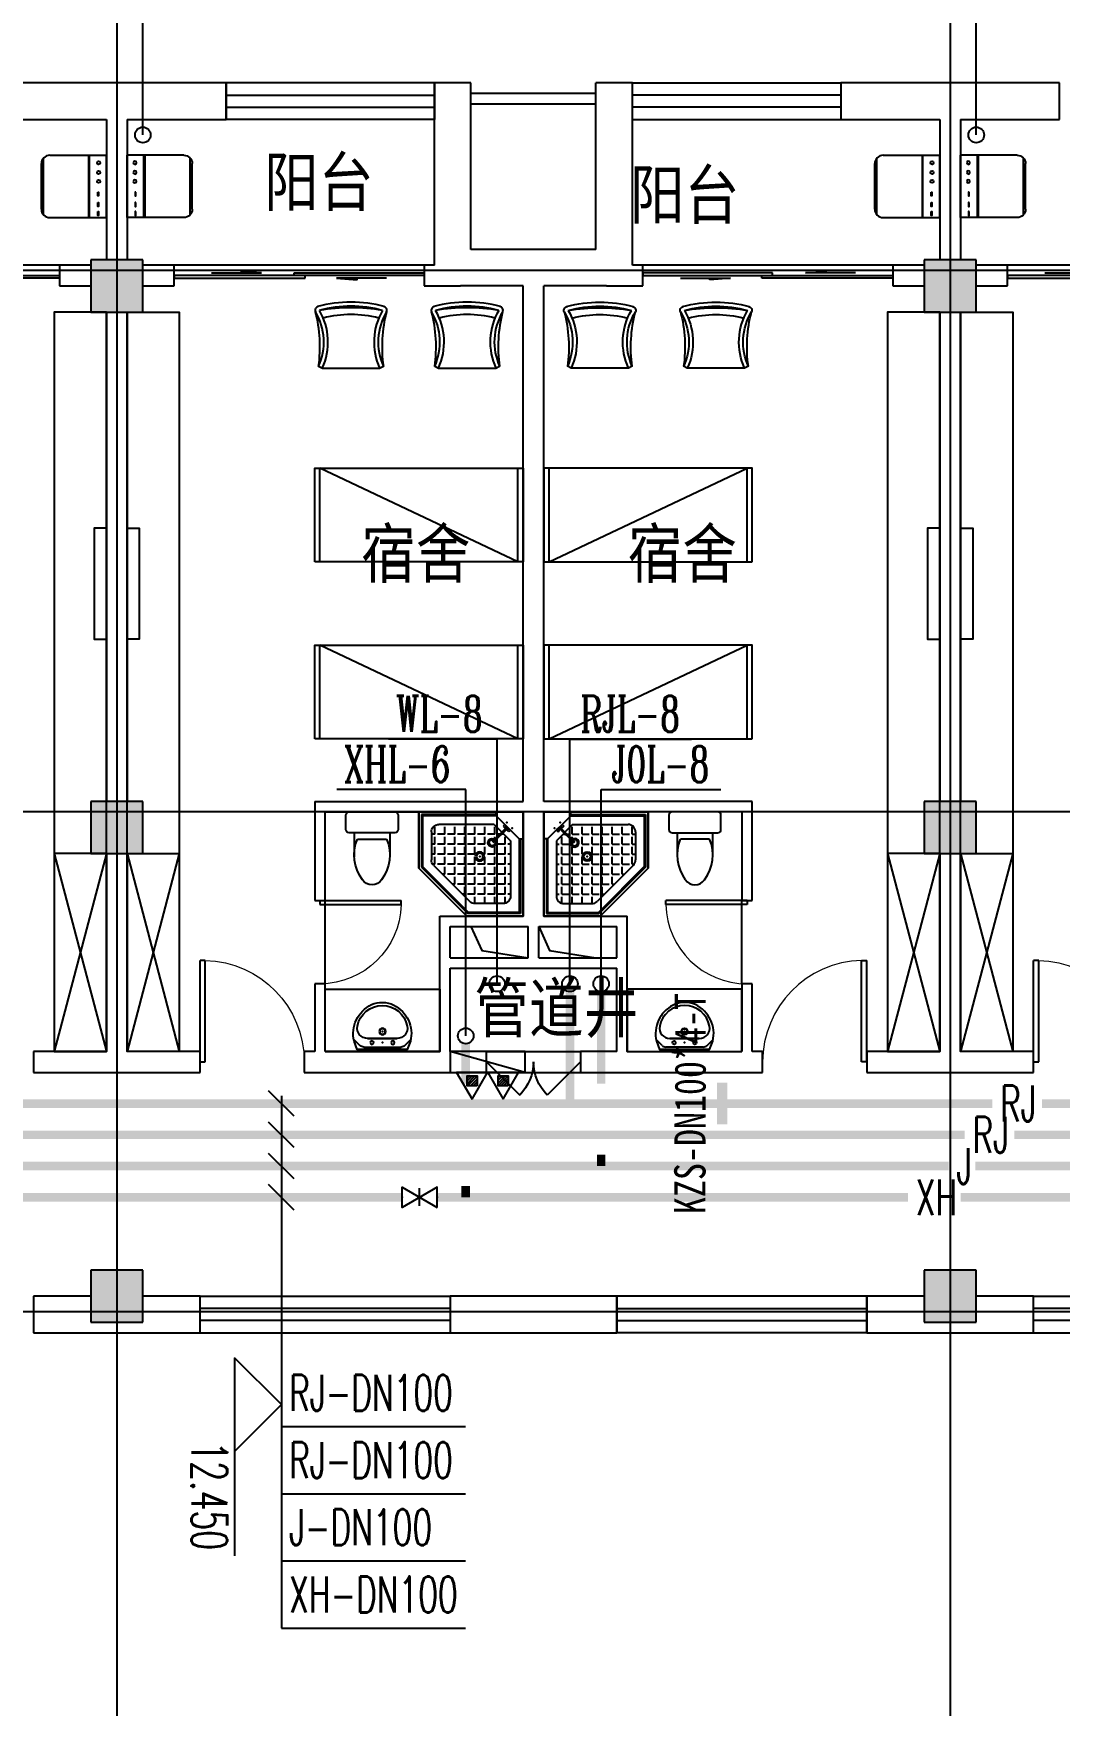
# Model space of a CAD drawing. Extents: x 0 to 2838408, y -923048 to 203859.
# Drawn here: x 2411917 to 2421767, y -624321 to -608266 of the extents above; entities that cross this region are included whole.
import ezdxf
from ezdxf.enums import TextEntityAlignment as Align

# ---------------------------------------------------------------- set-up
doc = ezdxf.new("R2010")
doc.units = 0
doc.header["$LTSCALE"] = 1000
for name, color, linetype in [('A-Fixt', 81, 'Continuous'), ('CLAYER', 7, 'Continuous'), ('COLUMN', 9, 'Continuous'), ('DIM_污水', 3, 'Continuous'), ('DIM_消防', 3, 'Continuous'), ('DIM_热给水', 3, 'Continuous'), ('DIM_给水', 3, 'Continuous'), ('DOOR_FIRE', 4, 'Continuous'), ('DOTE', 8, 'Continuous'), ('E2-栏杆', 92, 'Continuous'), ('EQUIP_灭火器', 7, 'Continuous'), ('PIPE-消防', 1, 'Continuous'), ('PIPE-热给水', 5, 'Continuous'), ('PIPE-给水', 3, 'Continuous'), ('PUB_HATCH', 8, 'Continuous'), ('PUB_TEXT', 7, 'Continuous'), ('TEXT_消防', 7, 'Continuous'), ('TEXT_热给水', 7, 'Continuous'), ('TEXT_给水', 7, 'Continuous'), ('TWT_ELEV', 3, 'Continuous'), ('VALVE_消防', 7, 'Continuous'), ('VPIPE-污水', 2, 'Continuous'), ('VPIPE-消防', 1, 'Continuous'), ('VPIPE-热给水', 5, 'Continuous'), ('VPIPE-给水', 3, 'Continuous'), ('WALL', 9, 'Continuous'), ('WINDOW', 4, 'Continuous'), ('WP_F', 1, 'Continuous'), ('XREF', 8, 'Continuous'), ('抗震支吊架', 2, 'Continuous'), ('洁具', 213, 'Continuous'), ('配景', 3, 'Continuous'), ('附件', 70, 'Continuous')]:
    doc.layers.add(name, color=color, linetype=linetype)
doc.styles.add('_TWT_DIM_ELE', font='SIMPLEX', dxfattribs={"width": 0.8, "height": 2.3, "bigfont": 'HZTXT'})
doc.styles.add('_TWT_PIPEDN', font='SIMPLEX', dxfattribs={"width": 0.8, "height": 2.3, "bigfont": 'HZTXT'})
doc.styles.add('_TWT_PIPETEXT', font='SIMPLEX', dxfattribs={"width": 0.8, "height": 2.3, "bigfont": 'HZTXT'})
doc.styles.add('_TWT_SERIAL', font='COMPLEX', dxfattribs={"width": 0.8, "height": 2.3, "bigfont": 'HZTXT'})
doc.styles.add('HZ', font='aaa等高度-单线.shx', dxfattribs={"width": 0.7, "height": 50, "bigfont": 'aaa-hztxt.shx'})
doc.styles.add('kzcad', font='', dxfattribs={"width": 0.8})
doc.styles.get("Standard").update_dxf_attribs({"font": 'geniso.shx', "bigfont": 'hztxt.shx'})
doc.styles.get('kzcad').set_extended_font_data('SimSun')

# ---------------------------------------------------------------- blocks, each defined once
blk = doc.blocks.new('$TwtSys$00000546')
h = blk.add_hatch()
h.set_pattern_fill('ANSI31', color=256, scale=200, style=0)
h.set_pattern_definition([(45, (-38543.802, -6670.83), (-17.67767, 17.67767), [])])
h.paths.add_polyline_path([(-65, 174), (65, 174), (65, 44), (-65, 44)])
for points in [[(0, 344), (-198, 0), (198, 0)], [(-65, 174), (65, 174), (65, 44), (-65, 44)]]:
    blk.add_lwpolyline(points, close=True)
blk = doc.blocks.new('A$C29581A72')
at = {"layer": '附件'}
blk.add_line((750, 200), (30, 0), dxfattribs=at)
blk.add_lwpolyline([(30, 200), (750, 200), (750, 0), (30, 0), (30, 200)], dxfattribs=at)
blk.add_solid([(750, 200), (30, 0), (750, 0), (750, 200)], dxfattribs=at)
at = {"layer": 'EQUIP_灭火器', "xscale": 0.75, "yscale": -0.75, "zscale": 0.75, "rotation": 180}
for p in [(241, 200), (539, 200)]:
    blk.add_blockref('$TwtSys$00000546', p, dxfattribs=at)
at = {"style": 'HZ', "flags": 1}
for tag in ['WHAT', 'SPEC', 'UNIT']:
    blk.add_attdef(tag, (375, 0), '', height=0.001, dxfattribs=at)
blk = doc.blocks.new('单人床')
at = {"layer": 'A-Fixt'}
for p, q in [((47774, 13973), (48674, 13973)), ((47774, 12073), (48674, 13973)), ((47774, 12073), (48674, 12073))]:
    blk.add_line(p, q, dxfattribs=at)
blk.add_lwpolyline([(47774, 14023), (48674, 14023), (48674, 12023), (47774, 12023), (47774, 14023)], dxfattribs=at)
blk = doc.blocks.new('CH_AP01')
for p, q in [((-311, 17), (-275, 0)), ((-275, 0), (275, 0)), ((275, 0), (311, 17))]:
    blk.add_line(p, q)
for centre, radius, start, end in [((-307, 555), 37.8, 100.1859, 202.8359), ((-1658, 202), 1360, 352.1659, 14.4283), ((-824, 250), 563, 335.5038, 31.0903), ((0, -579), 1213, 74.7104, 105.2896), ((0, -579), 1173, 75.0287, 104.9713), ((0, -1278), 1857, 80.611, 99.389), ((-824, 250), 603, 335.5038, 30.2691), ((0, -579), 1093, 75.8767, 104.1233), ((824, 250), 603, 149.7309, 204.4962), ((824, 250), 563, 148.9097, 204.4962), ((1658, 202), 1360, 165.5717, 187.8341), ((307, 555), 37.8, 337.1641, 79.8141)]:
    blk.add_arc(centre, radius, start, end)
blk = doc.blocks.new('A$C61295E98')
at = {"color": 3}
for p, q in [((544, 598), (0, 598)), ((0, 598), (0, 0)), ((161, 598), (161, 0)), ((170, 0), (170, 598)), ((603, 572), (603, 26)), ((624, 518), (624, 80)), ((544, 0), (0, 0))]:
    blk.add_line(p, q, dxfattribs=at)
for points in [[(82, 540), (75, 540), (75, 577), (82, 577)], [(82, 453), (75, 453), (75, 490), (82, 490)], [(82, 353), (75, 353), (75, 389), (82, 389)]]:
    blk.add_lwpolyline(points, close=True, dxfattribs=at)
for centre in [(74, 250), (74, 164), (74, 71)]:
    blk.add_circle(centre, 15.7, dxfattribs=at)
for centre, start, end in [((544, 518), 360, 90), ((544, 80), 270, 0)]:
    blk.add_arc(centre, 80, start, end, dxfattribs=at)
blk = doc.blocks.new('宿舍')
at = {"layer": 'A-Fixt'}
for p, q in [((47854, 13802), (48354, 15702)), ((48354, 13802), (47854, 15702)), ((47854, 13802), (48354, 13802))]:
    blk.add_line(p, q, dxfattribs=at)
for points in [[(47854, 8602), (48354, 8602), (48354, 15702), (47854, 15702)], [(47854, 10676), (47970, 10676), (47970, 11743), (47854, 11743)]]:
    blk.add_lwpolyline(points, close=True, dxfattribs=at)
at = {"xscale": -1, "rotation": 90}
for p in [(63677, 60475), (63677, 58775)]:
    blk.add_blockref('单人床', p, dxfattribs=at)
at = {"layer": 'A-Fixt', "xscale": -1, "rotation": 180}
for p in [(50002, 9140), (51117, 9140)]:
    blk.add_blockref('CH_AP01', p, dxfattribs=at)
at = {"layer": '配景', "color": 252}
blk.add_blockref('A$C61295E98', (47854, 7097), dxfattribs=at)
blk = doc.blocks.new('1F平面-CAD导入_dwg_Drawing4_t3_dwg_$plan$00001613-474159-1F-927810-1F')
at = {"layer": '洁具'}
for p, q in [((-200, 170), (-430, 170)), ((-30, 250), (-170, 250)), ((-260, -140), (-260, 140)), ((-200, -170), (-200, -220)), ((-170, -250), (-30, -250))]:
    blk.add_line(p, q, dxfattribs=at)
for points in [[(-200, 220), (-200, 170), (-200, -170), (-430, -170)], [(0, -220), (0, 220)]]:
    blk.add_lwpolyline(points, dxfattribs=at)
for centre, radius, start, end in [((-413, -227), 398, 67.4505, 126.6381), ((-170, 220), 30, 90, 180), ((-30, 220), 30, 0, 90), ((-590, 0), 110, 123.4509, 236.5491), ((-413, 227), 398, 233.3619, 292.5495), ((-170, -220), 30, 180, 270), ((-30, -220), 30, 270, 0)]:
    blk.add_arc(centre, radius, start, end, dxfattribs=at)
blk = doc.blocks.new('$lvtry$00000169')
at = {"color": 0}
for p, q in [((259, -36), (259, 0)), ((259, -36), (36, -259)), ((276, -120), (120, -276)), ((144, -151), (291, -298)), ((151, -144), (298, -291)), ((259, -24), (976, -24)), ((259, -36), (964, -36)), ((270, -213), (270, -143)), ((276, -120), (808, -120)), ((366, -213), (366, -143)), ((462, -213), (462, -143)), ((558, -213), (558, -143)), ((655, -213), (655, -143)), ((751, -213), (751, -143)), ((847, -213), (847, -143)), ((964, -36), (976, -24)), ((964, -36), (964, -525)), ((976, -24), (976, -530)), ((36, -259), (0, -259)), ((24, -259), (24, -976)), ((36, -259), (36, -964)), ((120, -276), (120, -808)), ((120, -309), (147, -309)), ((173, -309), (173, -239)), ((173, -309), (243, -309)), ((183, -213), (205, -213)), ((220, -213), (243, -213)), ((270, -213), (340, -213)), ((270, -263), (270, -239)), ((334, -309), (340, -309)), ((366, -213), (436, -213)), ((366, -309), (366, -239)), ((366, -309), (436, -309)), ((462, -213), (532, -213)), ((462, -309), (462, -239)), ((462, -309), (532, -309)), ((558, -213), (628, -213)), ((558, -309), (558, -239)), ((558, -309), (628, -309)), ((655, -213), (725, -213)), ((655, -309), (655, -239)), ((655, -309), (725, -309)), ((751, -213), (821, -213)), ((751, -309), (751, -239)), ((751, -309), (821, -309)), ((847, -213), (880, -213)), ((847, -309), (847, -239)), ((847, -309), (880, -309)), ((880, -192), (880, -460)), ((120, -405), (147, -405)), ((173, -405), (173, -335)), ((173, -405), (243, -405)), ((173, -501), (173, -431)), ((270, -405), (270, -335)), ((270, -405), (340, -405)), ((270, -501), (270, -431)), ((366, -405), (366, -335)), ((366, -405), (379, -405)), ((366, -501), (366, -431)), ((462, -405), (462, -335)), ((462, -405), (532, -405)), ((462, -501), (462, -431)), ((558, -405), (558, -335)), ((558, -405), (628, -405)), ((558, -501), (558, -431)), ((655, -405), (655, -335)), ((655, -405), (725, -405)), ((655, -501), (655, -431)), ((751, -405), (751, -335)), ((751, -405), (821, -405)), ((751, -501), (751, -431)), ((847, -405), (847, -335)), ((847, -405), (880, -405)), ((847, -501), (847, -431)), ((120, -501), (147, -501)), ((120, -598), (147, -598)), ((173, -501), (243, -501)), ((173, -598), (173, -528)), ((173, -598), (243, -598)), ((173, -694), (173, -624)), ((270, -501), (340, -501)), ((270, -598), (270, -528)), ((270, -598), (340, -598)), ((270, -694), (270, -624)), ((366, -501), (436, -501)), ((366, -598), (366, -528)), ((366, -598), (436, -598)), ((366, -694), (366, -624)), ((462, -501), (532, -501)), ((462, -598), (462, -528)), ((462, -598), (532, -598)), ((462, -694), (462, -624)), ((859, -511), (511, -859)), ((964, -525), (525, -964)), ((976, -530), (530, -976)), ((558, -501), (628, -501)), ((558, -598), (558, -528)), ((558, -598), (628, -598)), ((558, -694), (558, -624)), ((655, -501), (725, -501)), ((655, -598), (655, -528)), ((655, -598), (725, -598)), ((655, -694), (655, -624)), ((751, -501), (821, -501)), ((751, -598), (751, -528)), ((751, -598), (773, -598)), ((847, -501), (867, -501)), ((964, -525), (976, -530)), ((120, -694), (147, -694)), ((120, -790), (147, -790)), ((173, -694), (243, -694)), ((173, -790), (173, -720)), ((173, -790), (243, -790)), ((270, -694), (340, -694)), ((270, -790), (270, -720)), ((270, -790), (340, -790)), ((366, -694), (436, -694)), ((366, -790), (366, -720)), ((366, -790), (436, -790)), ((462, -694), (532, -694)), ((462, -790), (462, -720)), ((462, -790), (532, -790)), ((558, -694), (628, -694)), ((558, -790), (558, -720)), ((558, -790), (580, -790)), ((655, -694), (676, -694)), ((173, -878), (173, -816)), ((192, -880), (460, -880)), ((270, -880), (270, -816)), ((366, -880), (366, -816)), ((462, -880), (462, -816)), ((36, -964), (24, -976)), ((24, -976), (530, -976)), ((36, -964), (525, -964)), ((525, -964), (530, -976))]:
    blk.add_line(p, q, dxfattribs=at)
blk.add_lwpolyline([(0, 0), (0, -1000), (540, -1000), (1000, -540), (1000, 0)], close=True)
for points in [[(0, 0), (0, -1000)], [(0, 0), (1000, 0)], [(1000, 0), (1000, -540)], [(190, -136), (178, -148), (162, -132), (174, -121)], [(136, -190), (148, -178), (132, -162), (121, -174)], [(1000, -540), (540, -1000)], [(0, -1000), (540, -1000)]]:
    blk.add_lwpolyline(points, close=True, dxfattribs=at)
for radius in [43.8, 31.1]:
    blk.add_circle((416, -428), radius, dxfattribs=at)
for centre, radius, start, end in [((808, -192), 72, 0, 90), ((296, -296), 40.6, 142.583, 128.4197), ((296, -296), 28.6, 145.828, 125.6599), ((808, -460), 72, 315, 0), ((192, -808), 72, 180, 270), ((460, -808), 72, 270, 315)]:
    blk.add_arc(centre, radius, start, end, dxfattribs=at)
for p in [(103, -156, 0), (156, -102, 0), (416, -428, 0)]:
    blk.add_point(p, dxfattribs=at)
blk = doc.blocks.new('$lvtry$00000178')
at = {"color": 0}
for p, q in [((-238, 0), (238, 0)), ((-214, -36), (-272, -91)), ((-180, -23), (180, -23)), ((-142, -105), (140, -105)), ((140, -105), (-142, -105)), ((216, -37), (268, -91))]:
    blk.add_line(p, q, dxfattribs=at)
blk.add_lwpolyline([(-104, -430, 0.224698), (110, -425, 0.348046), (269, -79), (239, 0), (-241, 0), (-271, -79, 0.356844)], format="xyb", close=True, dxfattribs=at)
for centre, radius in [((-100, -65), 16.3), ((1, -172), 31.6), ((100, -65), 16.3)]:
    blk.add_circle(centre, radius, dxfattribs=at)
at = {"color": 0, "lineweight": 13}
blk.add_circle((1, -172), 23, dxfattribs=at)
at = {"color": 0}
for centre, radius, start, end in [((-142, -205), 100, 90, 190.5602), ((-180, -73), 50, 90, 133.181), ((140, -205), 100, 349.4398, 90), ((180, -73), 50, 44.5607, 90), ((-1, -179), 243, 190.5602, 349.4398)]:
    blk.add_arc(centre, radius, start, end, dxfattribs=at)
for p in [(0, -65), (1, -172)]:
    blk.add_point(p, dxfattribs=at)
blk = doc.blocks.new('A$C70365C93')
at = {"layer": '洁具'}
blk.add_lwpolyline([(-1900, 2300), (-1900, 1700), (-800, 1700), (-800, 2300)], close=True, dxfattribs=at)
blk.add_blockref('$lvtry$00000178', (-1350, 2280), dxfattribs=at)
at = {"layer": '洁具', "rotation": 180}
blk.add_blockref('$lvtry$00000169', (0, 0), dxfattribs=at)
at = {"layer": '洁具', "extrusion": (0, 0, -1), "xscale": -1, "zscale": -1, "rotation": 90}
blk.add_blockref('1F平面-CAD导入_dwg_Drawing4_t3_dwg_$plan$00001613-474159-1F-927810-1F', (1450, 0), dxfattribs=at)
blk = doc.blocks.new('$WINLIB2D$00000001')
at = {"color": 0}
for points in [[(-0.5, 0.5), (-0.5, -0.5)], [(-0.5, 0.5), (0.5, 0.5)], [(0.5, -0.5), (0.5, 0.5)], [(0.5, 0.1667), (-0.5, 0.1667)], [(0.5, -0.1667), (-0.5, -0.1667)], [(-0.5, -0.5), (0.5, -0.5)]]:
    blk.add_lwpolyline(points, dxfattribs=at)
blk = doc.blocks.new('$DorLib2D$00000131')
at = {"color": 0, "linetype": 'Continuous'}
for p, q in [((0.15, 0.125), (0.2319, 0.1973)), ((0.2319, 0.1973), (0.2319, 0.125)), ((-0.5, 0.125), (-0.5, 0)), ((0.0192, 0.125), (-0.5, 0.125)), ((0.0192, 0), (0.0192, 0.125)), ((0.35, 0.125), (0.15, 0.125)), ((-0.5, 0), (0.0192, 0)), ((-0.024, 0), (0.5, 0)), ((-0.024, -0.125), (-0.024, 0)), ((0.5, 0), (0.5, -0.125)), ((-0.35, -0.125), (-0.15, -0.125)), ((-0.2319, -0.1973), (-0.2319, -0.125)), ((-0.15, -0.125), (-0.2319, -0.1973)), ((0.5, -0.125), (-0.024, -0.125))]:
    blk.add_line(p, q, dxfattribs=at)
blk = doc.blocks.new('$DorLib2D$00000116')
at = {"color": 0}
for p, q in [((-0.5, 0), (-0.146, 0.354)), ((0.5, 0), (0.146, 0.354))]:
    blk.add_line(p, q, dxfattribs=at)
for centre, start, end in [((-0.5, 0), 0, 45), ((0.5, 0), 135, 180)]:
    blk.add_arc(centre, 0.5, start, end, dxfattribs=at)
blk = doc.blocks.new('$DorLib2D$00000001')
for p, q in [((0.45, 0.975), (0.5, 0.975)), ((0.45, 0), (0.45, 0.975)), ((0.5, 0), (0.5, 0.975)), ((0.5, 0), (0.45, 0))]:
    blk.add_line(p, q)
at = {"lineweight": 13}
blk.add_arc((0.475, 0), 0.975, 91.4693, 180, dxfattribs=at)
blk = doc.blocks.new('4F1')
at = {"layer": 'PUB_HATCH'}
for points in [[(2412966.7, -610441.3), (2412466.7, -610441.3), (2412466.7, -610941.3), (2412966.7, -610941.3)], [(2420966.7, -610441.3), (2420466.7, -610441.3), (2420466.7, -610941.3), (2420966.7, -610941.3)], [(2412966.7, -615641.3), (2412466.7, -615641.3), (2412466.7, -616141.3), (2412966.7, -616141.3)], [(2420966.7, -615641.3), (2420466.7, -615641.3), (2420466.7, -616141.3), (2420966.7, -616141.3)], [(2412966.7, -620141.3), (2412466.7, -620141.3), (2412466.7, -620641.3), (2412966.7, -620641.3)], [(2420966.7, -620141.3), (2420466.7, -620141.3), (2420466.7, -620641.3), (2420966.7, -620641.3)]]:
    blk.add_hatch(color=256, dxfattribs=at).paths.add_polyline_path(points)
for points in [[(2416116.7, -616841.3), (2416220.3, -617071.5), (2416666.7, -617141.3)], [(2416766.7, -616841.3), (2416870.3, -617071.5), (2417316.7, -617141.3)]]:
    blk.add_lwpolyline(points)
at = {"layer": 'COLUMN'}
for p, q in [((2412966.7, -610441.3), (2412466.7, -610441.3)), ((2412466.7, -610441.3), (2412466.7, -610941.3)), ((2412966.7, -610941.3), (2412966.7, -610441.3)), ((2420966.7, -610441.3), (2420466.7, -610441.3)), ((2420466.7, -610441.3), (2420466.7, -610941.3)), ((2420966.7, -610941.3), (2420966.7, -610441.3)), ((2412466.7, -610941.3), (2412966.7, -610941.3)), ((2420466.7, -610941.3), (2420966.7, -610941.3)), ((2412966.7, -615641.3), (2412466.7, -615641.3)), ((2412466.7, -615641.3), (2412466.7, -616141.3)), ((2412966.7, -616141.3), (2412966.7, -615641.3)), ((2420966.7, -615641.3), (2420466.7, -615641.3)), ((2420466.7, -615641.3), (2420466.7, -616141.3)), ((2420966.7, -616141.3), (2420966.7, -615641.3)), ((2412466.7, -616141.3), (2412966.7, -616141.3)), ((2420466.7, -616141.3), (2420966.7, -616141.3)), ((2412966.7, -620141.3), (2412466.7, -620141.3)), ((2412466.7, -620141.3), (2412466.7, -620641.3)), ((2412966.7, -620641.3), (2412966.7, -620141.3)), ((2420966.7, -620141.3), (2420466.7, -620141.3)), ((2420466.7, -620141.3), (2420466.7, -620641.3)), ((2420966.7, -620641.3), (2420966.7, -620141.3)), ((2412466.7, -620641.3), (2412966.7, -620641.3)), ((2420466.7, -620641.3), (2420966.7, -620641.3))]:
    blk.add_line(p, q, dxfattribs=at)
at = {"layer": 'DOOR_FIRE'}
for p, q in [((2416266.7, -618041.3), (2417166.7, -618041.3)), ((2416266.7, -618241.3), (2417166.7, -618241.3))]:
    blk.add_line(p, q, dxfattribs=at)
at = {"layer": 'DOTE'}
for p, q in [((2412716.7, -606941.3), (2412716.7, -690141.3)), ((2420716.7, -606941.3), (2420716.7, -690141.3)), ((2453916.7, -610541.3), (2343216.7, -610541.3)), ((2453916.7, -610541.3), (2343216.7, -610541.3)), ((2453916.7, -615741.3), (2343216.7, -615741.3)), ((2453916.7, -620541.3), (2343216.7, -620541.3))]:
    blk.add_line(p, q, dxfattribs=at)
at = {"layer": 'E2-栏杆'}
for points in [[(2416116.7, -608841.3), (2417316.7, -608841.3)], [(2416116.7, -608941.3), (2417316.7, -608941.3)]]:
    blk.add_lwpolyline(points, dxfattribs=at)
at = {"layer": 'WALL'}
for p, q in [((2412716.7, -608741.3), (2411666.7, -608741.3)), ((2413766.7, -608741.3), (2412716.7, -608741.3)), ((2413766.7, -609091.3), (2413766.7, -608741.3)), ((2416116.7, -608741.3), (2415766.7, -608741.3)), ((2415766.7, -608741.3), (2415766.7, -609091.3)), ((2416116.7, -610341.3), (2416116.7, -608741.3)), ((2417666.7, -608741.3), (2417316.7, -608741.3)), ((2417316.7, -610341.3), (2417316.7, -608741.3)), ((2417666.7, -609091.3), (2417666.7, -608741.3)), ((2420716.7, -608741.3), (2419666.7, -608741.3)), ((2419666.7, -608741.3), (2419666.7, -609091.3)), ((2421766.7, -608741.3), (2420716.7, -608741.3)), ((2421766.7, -609091.3), (2421766.7, -608741.3)), ((2411666.7, -609091.3), (2412616.7, -609091.3)), ((2412616.7, -609091.3), (2412616.7, -610441.3)), ((2412816.7, -609091.3), (2413766.7, -609091.3)), ((2412816.7, -609091.3), (2412816.7, -610441.3)), ((2415766.7, -610491.3), (2415766.7, -609091.3)), ((2417666.7, -610491.3), (2417666.7, -609091.3)), ((2419666.7, -609091.3), (2420616.7, -609091.3)), ((2420616.7, -609091.3), (2420616.7, -610441.3)), ((2420816.7, -609091.3), (2421766.7, -609091.3)), ((2420816.7, -609091.3), (2420816.7, -610441.3)), ((2416716.7, -610341.3), (2416116.7, -610341.3)), ((2417316.7, -610341.3), (2416716.7, -610341.3)), ((2412466.7, -610491.3), (2412166.7, -610491.3)), ((2412166.7, -610491.3), (2412166.7, -610691.3)), ((2413266.7, -610491.3), (2412966.7, -610491.3)), ((2413266.7, -610691.3), (2413266.7, -610491.3)), ((2415766.7, -610491.3), (2415666.7, -610491.3)), ((2415666.7, -610491.3), (2415666.7, -610691.3)), ((2417766.7, -610491.3), (2417666.7, -610491.3)), ((2417766.7, -610691.3), (2417766.7, -610491.3)), ((2420466.7, -610491.3), (2420166.7, -610491.3)), ((2420166.7, -610491.3), (2420166.7, -610691.3)), ((2421266.7, -610491.3), (2420966.7, -610491.3)), ((2421266.7, -610691.3), (2421266.7, -610491.3)), ((2412166.7, -610691.3), (2412466.7, -610691.3)), ((2412966.7, -610691.3), (2413266.7, -610691.3)), ((2415666.7, -610691.3), (2416016.7, -610691.3)), ((2416616.7, -610691.3), (2416016.7, -610691.3)), ((2416616.7, -615641.3), (2416616.7, -610691.3)), ((2417416.7, -610691.3), (2416816.7, -610691.3)), ((2416816.7, -615641.3), (2416816.7, -610691.3)), ((2417416.7, -610691.3), (2417766.7, -610691.3)), ((2420166.7, -610691.3), (2420466.7, -610691.3)), ((2420966.7, -610691.3), (2421266.7, -610691.3)), ((2412616.7, -610941.3), (2412616.7, -615641.3)), ((2412816.7, -610941.3), (2412816.7, -615641.3)), ((2420616.7, -610941.3), (2420616.7, -615641.3)), ((2420816.7, -610941.3), (2420816.7, -615641.3)), ((2414616.7, -615641.3), (2416616.7, -615641.3)), ((2414616.7, -615641.3), (2414616.7, -616591.3)), ((2418816.7, -615641.3), (2416816.7, -615641.3)), ((2418816.7, -616591.3), (2418816.7, -615641.3)), ((2414716.7, -615741.3), (2416616.7, -615741.3)), ((2414716.7, -616591.3), (2414716.7, -615741.3)), ((2416616.7, -616741.3), (2416616.7, -615741.3)), ((2416816.7, -616741.3), (2416816.7, -615741.3)), ((2418716.7, -615741.3), (2416816.7, -615741.3)), ((2418716.7, -615741.3), (2418716.7, -616591.3)), ((2412616.7, -616141.3), (2412616.7, -618041.3)), ((2412816.7, -616141.3), (2412816.7, -618041.3)), ((2420616.7, -616141.3), (2420616.7, -618041.3)), ((2420816.7, -616141.3), (2420816.7, -618041.3)), ((2414616.7, -616591.3), (2414716.7, -616591.3)), ((2418716.7, -616591.3), (2418816.7, -616591.3)), ((2415816.7, -616741.3), (2416616.7, -616741.3)), ((2415816.7, -617241.3), (2415816.7, -616741.3)), ((2416816.7, -616741.3), (2417616.7, -616741.3)), ((2417616.7, -617241.3), (2417616.7, -616741.3)), ((2415916.7, -616841.3), (2416666.7, -616841.3)), ((2415916.7, -617141.3), (2415916.7, -616841.3)), ((2416666.7, -617141.3), (2416666.7, -616841.3)), ((2416766.7, -616841.3), (2417516.7, -616841.3)), ((2416766.7, -617141.3), (2416766.7, -616841.3)), ((2417516.7, -617141.3), (2417516.7, -616841.3)), ((2415916.7, -617141.3), (2416666.7, -617141.3)), ((2416766.7, -617141.3), (2417516.7, -617141.3)), ((2415816.7, -618041.3), (2415816.7, -617241.3)), ((2415916.7, -617241.3), (2416716.7, -617241.3)), ((2415916.7, -618041.3), (2415916.7, -617241.3)), ((2416716.7, -617241.3), (2417516.7, -617241.3)), ((2417516.7, -618041.3), (2417516.7, -617241.3)), ((2417616.7, -618041.3), (2417616.7, -617241.3)), ((2414716.7, -617391.3), (2414616.7, -617391.3)), ((2414616.7, -617391.3), (2414616.7, -618041.3)), ((2414716.7, -618041.3), (2414716.7, -617391.3)), ((2418816.7, -617391.3), (2418716.7, -617391.3)), ((2418716.7, -617391.3), (2418716.7, -618041.3)), ((2418816.7, -618041.3), (2418816.7, -617391.3)), ((2412616.7, -618041.3), (2411916.7, -618041.3)), ((2411916.7, -618041.3), (2411916.7, -618241.3)), ((2413516.7, -618041.3), (2412816.7, -618041.3)), ((2413516.7, -618241.3), (2413516.7, -618041.3)), ((2414616.7, -618041.3), (2414516.7, -618041.3)), ((2414516.7, -618041.3), (2414516.7, -618241.3)), ((2414716.7, -618041.3), (2415816.7, -618041.3)), ((2416266.7, -618041.3), (2415916.7, -618041.3)), ((2416266.7, -618241.3), (2416266.7, -618041.3)), ((2417516.7, -618041.3), (2417166.7, -618041.3)), ((2417166.7, -618041.3), (2417166.7, -618241.3)), ((2417616.7, -618041.3), (2418716.7, -618041.3)), ((2418916.7, -618041.3), (2418816.7, -618041.3)), ((2418916.7, -618241.3), (2418916.7, -618041.3)), ((2420616.7, -618041.3), (2419916.7, -618041.3)), ((2419916.7, -618041.3), (2419916.7, -618241.3)), ((2421516.7, -618041.3), (2420816.7, -618041.3)), ((2421516.7, -618241.3), (2421516.7, -618041.3)), ((2411916.7, -618241.3), (2412716.7, -618241.3)), ((2412716.7, -618241.3), (2413516.7, -618241.3)), ((2414516.7, -618241.3), (2414616.7, -618241.3)), ((2414616.7, -618241.3), (2415816.7, -618241.3)), ((2415816.7, -618241.3), (2416266.7, -618241.3)), ((2417166.7, -618241.3), (2417616.7, -618241.3)), ((2417616.7, -618241.3), (2418816.7, -618241.3)), ((2418816.7, -618241.3), (2418916.7, -618241.3)), ((2419916.7, -618241.3), (2420716.7, -618241.3)), ((2420716.7, -618241.3), (2421516.7, -618241.3)), ((2412466.7, -620391.3), (2411916.7, -620391.3)), ((2411916.7, -620391.3), (2411916.7, -620741.3)), ((2413516.7, -620391.3), (2412966.7, -620391.3)), ((2413516.7, -620741.3), (2413516.7, -620391.3)), ((2417516.7, -620391.3), (2415916.7, -620391.3)), ((2415916.7, -620391.3), (2415916.7, -620741.3)), ((2417516.7, -620741.3), (2417516.7, -620391.3)), ((2420466.7, -620391.3), (2419916.7, -620391.3)), ((2419916.7, -620391.3), (2419916.7, -620741.3)), ((2421516.7, -620391.3), (2420966.7, -620391.3)), ((2421516.7, -620741.3), (2421516.7, -620391.3)), ((2411916.7, -620741.3), (2412716.7, -620741.3)), ((2412716.7, -620741.3), (2413516.7, -620741.3)), ((2415916.7, -620741.3), (2417516.7, -620741.3)), ((2419916.7, -620741.3), (2420716.7, -620741.3)), ((2420716.7, -620741.3), (2421516.7, -620741.3))]:
    blk.add_line(p, q, dxfattribs=at)
at = {"layer": 'WINDOW'}
for p, q in [((2412166.7, -610491.3), (2409766.7, -610491.3)), ((2415666.7, -610491.3), (2413266.7, -610491.3)), ((2420166.7, -610491.3), (2417766.7, -610491.3)), ((2423666.7, -610491.3), (2421266.7, -610491.3)), ((2414716.7, -617391.3), (2414716.7, -616591.3)), ((2418716.7, -617391.3), (2418716.7, -616591.3))]:
    blk.add_line(p, q, dxfattribs=at)
at = {"rotation": 180}
for name, p in [('宿舍', (2460470.6, -602339.6)), ('宿舍', (2468470.6, -602339.6)), ('A$C70365C93', (2416816.7, -615741.3))]:
    blk.add_blockref(name, p, dxfattribs=at)
at = {"xscale": -1, "rotation": 180}
for name, p in [('宿舍', (2364962.9, -602339.6)), ('宿舍', (2372962.9, -602339.6)), ('A$C70365C93', (2416616.7, -615741.3))]:
    blk.add_blockref(name, p, dxfattribs=at)
at = {"layer": 'DOOR_FIRE', "xscale": 900, "yscale": -900, "zscale": 200}
blk.add_blockref('$DorLib2D$00000116', (2416716.7, -618141.3), dxfattribs=at)
at = {"layer": 'WINDOW'}
for name, p, xscale, yscale, zscale, rotation in [('$WINLIB2D$00000001', (2414766.7, -608916.3), 2000, 350, 2000, 180), ('$DorLib2D$00000131', (2410966.7, -610591.3), -2400, -200, -2400, 180), ('$DorLib2D$00000131', (2414466.7, -610591.3), 2400, -200, 2400, 180), ('$DorLib2D$00000131', (2418966.7, -610591.3), -2400, -200, -2400, 180), ('$DorLib2D$00000131', (2422466.7, -610591.3), 2400, -200, 2400, 180), ('$DorLib2D$00000001', (2414666.7, -616991.3), 800, -800, 800, 90), ('$DorLib2D$00000001', (2418766.7, -616991.3), 800, 800, 800, 90)]:
    blk.add_blockref(name, p, dxfattribs=dict(at, xscale=xscale, yscale=yscale, zscale=zscale, rotation=rotation))
for name, p, xscale, yscale, zscale in [('$WINLIB2D$00000001', (2418666.7, -608916.3), 2000, -350, 2000), ('$DorLib2D$00000001', (2414016.7, -618141.3), -1000, 1000, -1000), ('$DorLib2D$00000001', (2419416.7, -618141.3), 1000, 1000, 1000), ('$DorLib2D$00000001', (2422016.7, -618141.3), -1000, 1000, -1000), ('$WINLIB2D$00000001', (2414716.7, -620566.3), 2400, -350, 2400), ('$WINLIB2D$00000001', (2418716.7, -620566.3), -2400, -350, -2400), ('$WINLIB2D$00000001', (2422716.7, -620566.3), 2400, -350, 2400)]:
    blk.add_blockref(name, p, dxfattribs=dict(at, xscale=xscale, yscale=yscale, zscale=zscale))
at = {"layer": 'CLAYER'}
blk.add_text('管道井', height=525, dxfattribs=at).set_placement((2416149.1, -617904.3))
at = {"layer": 'PUB_TEXT'}
for s, p in [('阳台', (2414131.5, -609973.2)), ('阳台', (2417643.2, -610095.4)), ('宿舍', (2415062.1, -613541)), ('宿舍', (2417620.8, -613541))]:
    blk.add_text(s, height=525, dxfattribs=at).set_placement(p)
blk = doc.blocks.new('$VALVE$00000296')
for points in [[(-125, 72), (-125, -72), (125, 72), (125, -72), (-125, 72)], [(0, 60), (0, -64)]]:
    blk.add_lwpolyline(points)
for p in [(-125, 0), (125, 0)]:
    blk.add_point(p)

msp = doc.modelspace()

# ---------------------------------------------------------------- linework, layer by layer
at = {"layer": 'DIM_污水', "linetype": 'ByBlock'}
for p, q in [((2412966.7, -609241.3), (2412966.7, -607813.2)), ((2420966.7, -609241.3), (2420966.7, -607813.2))]:
    msp.add_line(p, q, dxfattribs=at)
at = {"layer": 'DIM_污水'}
for p, q in [((2416366.7, -615041.3), (2415326.6, -615041.3)), ((2416366.7, -617391.3), (2416366.7, -615041.3))]:
    msp.add_line(p, q, dxfattribs=at)
at = {"layer": 'DIM_消防'}
for p, q in [((2416066.7, -615524.3), (2414829.6, -615524.3)), ((2416066.7, -617891.3), (2416066.7, -615524.3))]:
    msp.add_line(p, q, dxfattribs=at)
at = {"layer": 'DIM_热给水'}
for p, q in [((2417066.7, -617391.3), (2417066.7, -615041.3)), ((2417066.7, -615041.3), (2418234, -615041.3))]:
    msp.add_line(p, q, dxfattribs=at)
at = {"layer": 'DIM_热给水', "linetype": 'ByBlock'}
for p, q in [((2414418.6, -618663.3), (2414174.6, -618419.3)), ((2414296.6, -618466.3), (2414296.6, -621642)), ((2414418.6, -618963.3), (2414174.6, -618719.3)), ((2414418.6, -619263.3), (2414174.6, -619019.3)), ((2414418.6, -619563.3), (2414174.6, -619319.3)), ((2414296.6, -621642), (2416064.4, -621642)), ((2414296.6, -621642), (2414296.6, -623577)), ((2414296.6, -622287), (2416064.4, -622287)), ((2414296.6, -622932), (2416064.4, -622932)), ((2414296.6, -623577), (2416064.4, -623577))]:
    msp.add_line(p, q, dxfattribs=at)
at = {"layer": 'DIM_给水'}
for p, q in [((2417366.7, -617391.3), (2417366.7, -615524.3)), ((2417366.7, -615524.3), (2418514.2, -615524.3))]:
    msp.add_line(p, q, dxfattribs=at)
at = {"layer": 'PIPE-消防', "ltscale": 1.5, "const_width": 82.5}
for points in [[(2416066.7, -617966.3), (2416066.7, -618350)], [(2416066.7, -619332.5), (2416066.7, -619441.3)], [(2415454.7, -619441.3), (2410615.1, -619441.3)], [(2416066.7, -619441.3), (2415792.2, -619441.3)], [(2420311, -619441.3), (2416066.7, -619441.3)], [(2432327.4, -619441.3), (2420818.5, -619441.3)]]:
    msp.add_lwpolyline(points, dxfattribs=at)
at = {"layer": 'PIPE-热给水', "ltscale": 1.5, "const_width": 82.5}
for points in [[(2417066.7, -617466.3), (2417066.7, -618541.3)], [(2417066.7, -618541.3), (2411182.5, -618541.3)], [(2421120.8, -618541.3), (2417066.7, -618541.3)], [(2425066.7, -618541.3), (2421596.7, -618541.3)], [(2420856.1, -618841.3), (2410988.1, -618841.3)], [(2434838.1, -618841.3), (2421332.1, -618841.3)]]:
    msp.add_lwpolyline(points, dxfattribs=at)
at = {"layer": 'PIPE-给水', "ltscale": 1.5, "const_width": 82.5}
for points in [[(2417366.7, -617466.3), (2417366.7, -618350)], [(2417366.7, -619032.5), (2417366.7, -619141.3)], [(2417366.7, -619141.3), (2410683.3, -619141.3)], [(2420701.8, -619141.3), (2417366.7, -619141.3)], [(2425366.7, -619141.3), (2420957, -619141.3)]]:
    msp.add_lwpolyline(points, dxfattribs=at)
at = {"layer": 'TWT_ELEV', "linetype": 'ByBlock'}
for p, q in [((2414296.6, -621432), (2413846.6, -620982)), ((2413846.6, -620982), (2413846.6, -622882.9)), ((2414296.6, -621267.8), (2414296.6, -621882)), ((2414296.6, -621432), (2413846.6, -621882))]:
    msp.add_line(p, q, dxfattribs=at)
at = {"layer": 'VPIPE-污水'}
for centre in [(2412966.7, -609241.3), (2420966.7, -609241.3), (2416366.7, -617391.3)]:
    msp.add_circle(centre, 75, dxfattribs=at)
at = {"layer": 'VPIPE-消防'}
msp.add_circle((2416066.7, -617891.3), 75, dxfattribs=at)
at = {"layer": 'VPIPE-热给水'}
msp.add_circle((2417066.7, -617391.3), 75, dxfattribs=at)
at = {"layer": 'VPIPE-给水'}
msp.add_circle((2417366.7, -617391.3), 75, dxfattribs=at)
at = {"layer": '抗震支吊架', "color": 2, "const_width": 100}
msp.add_lwpolyline([(2418529.2, -618741.3), (2418529.2, -618341.3)], dxfattribs=at)

# ---------------------------------------------------------------- block references
at = {"layer": 'VALVE_消防', "linetype": 'ByBlock', "xscale": 1.35, "yscale": 1.35, "zscale": 1.35, "rotation": 180}
msp.add_blockref('$VALVE$00000296', (2415623.4, -619441.3), dxfattribs=at)
at = {"layer": 'WP_F', "xscale": -1, "rotation": 180}
msp.add_blockref('A$C29581A72', (2415886.7, -618041.3), dxfattribs=at)
at = {"layer": 'XREF'}
msp.add_blockref('4F1', (0, 0), dxfattribs=at)

# ---------------------------------------------------------------- texts
at = {"layer": 'DIM_污水', "color": 7, "style": '_TWT_SERIAL', "width": 0.64}
msp.add_text('WL-8', height=345, dxfattribs=at).set_placement((2415395.6, -614972.3))
at = {"layer": 'DIM_消防', "color": 7, "style": '_TWT_SERIAL', "width": 0.64}
msp.add_text('XHL-6', height=345, dxfattribs=at).set_placement((2414898.6, -615455.3))
at = {"layer": 'DIM_热给水', "color": 7, "style": '_TWT_SERIAL', "width": 0.64}
msp.add_text('RJL-8', height=345, dxfattribs=at).set_placement((2417166.1, -614972.3))
at = {"layer": 'DIM_热给水', "color": 7, "linetype": 'ByBlock', "style": '_TWT_PIPEDN', "width": 0.64}
for s, p in [('RJ-DN100', (2414371.6, -621492)), ('RJ-DN100', (2414371.6, -622137)), ('J-DN100', (2414371.6, -622782)), ('XH-DN100', (2414371.6, -623427))]:
    msp.add_text(s, height=345, dxfattribs=at).set_placement(p)
at = {"layer": 'DIM_给水', "color": 7, "style": '_TWT_SERIAL', "width": 0.64}
msp.add_text('J0L-8', height=345, dxfattribs=at).set_placement((2417467.3, -615455.3))
at = {"layer": 'TEXT_消防', "linetype": 'ByBlock', "style": '_TWT_PIPETEXT', "width": 0.64}
msp.add_text('XH', height=345, dxfattribs=at).set_placement((2420386, -619613.8))
at = {"layer": 'TEXT_热给水', "linetype": 'ByBlock', "style": '_TWT_PIPETEXT', "width": 0.64}
for p in [(2421195.8, -618713.8), (2420931.1, -619013.8)]:
    msp.add_text('RJ', height=345, dxfattribs=at).set_placement(p)
at = {"layer": 'TEXT_给水', "linetype": 'ByBlock', "style": '_TWT_PIPETEXT', "width": 0.64}
msp.add_text('J', height=345, dxfattribs=at).set_placement((2420776.8, -619313.8))
at = {"layer": 'TWT_ELEV', "color": 7, "linetype": 'ByBlock', "style": '_TWT_DIM_ELE', "width": 0.64}
msp.add_text('12.450', height=345, rotation=270, dxfattribs=at).set_placement((2413432.6, -621786.5))
at = {"layer": '抗震支吊架', "color": 2, "style": 'kzcad', "width": 0.8}
msp.add_text('KZS-DN100*4-T', height=300, rotation=89.88539, dxfattribs=at).set_placement((2418369.2, -618541.3), align=Align.CENTER)

doc.saveas('drawing.dxf')
